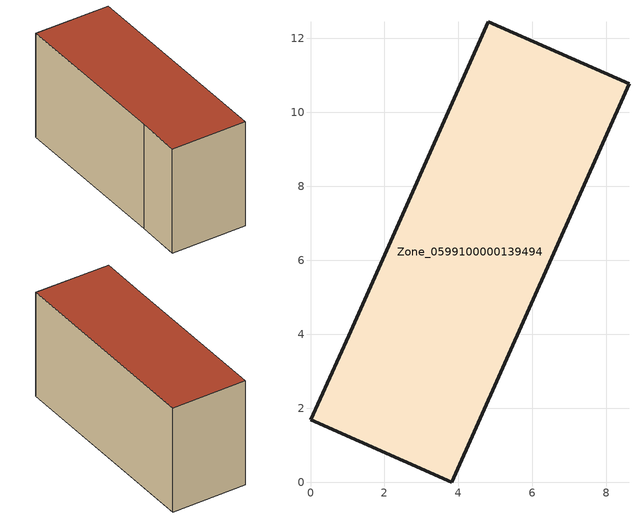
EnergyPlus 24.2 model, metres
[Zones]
Zone_0599100000139494
 floor ground (C_G): 0,1.69 1.03,3.96 4.8,12.45 8.61,10.78 3.81,0 z0
 wall outside (C_F): 1.03,3.96 0,1.69 3.81,0 8.61,10.78 4.8,12.45 1.03,3.96 z0:5.98
 roof outside (C_R): 3.81,0 8.61,10.78 4.8,12.45 1.03,3.96 0,1.69 z5.98
[BUILDING]
Pand.0599100000139494: North Axis=0; Terrain=City; Loads Convergence Tolerance Value=0.04; Temperature Convergence Tolerance Value=0.4; Solar Distribution=FullExterior; Maximum Number of Warmup Days=25; Minimum Number of Warmup Days=1
[Site:Location]
Rotterdam.The.Hague.AP_ZH_NLD Design_Conditions: Latitude=51.96; Longitude=4.45; Time Zone=1; Elevation=-4.5
[SITE:GROUNDTEMPERATURE:BUILDINGSURFACE]
18, 18, 18, 18, 18, 18, 18, 18, 18, 18, 18, 18
[MATERIAL] Thermal Absorptance=0.9; Solar Absorptance=0.7; Visible Absorptance=0.7
Name | Roughness | Thickness | Conductivity | Density | Specific Heat
G.TI.1946-1964 | MediumSmooth | 0.15 | 1 | 540 | 1210
F.TI.1946-1964 | Rough | 0.3 | 0.857143 | 1920 | 840
R.TI.1946-1964 | MediumRough | 0.2 | 0.277778 | 1500 | 1000
[CONSTRUCTION]
C_G: G.TI.1946-1964
C_F: F.TI.1946-1964
C_R: R.TI.1946-1964
[ZONE]
Zone_0599100000139494: Type=1; Multiplier=1; Ceiling Height=Autocalculate; Volume=Autocalculate; Floor Area=autocalculate; Part of Total Floor Area=Yes
[ZONEINFILTRATION:DESIGNFLOWRATE]
Infil_Zone_0599100000139494: Zone or ZoneList or Space or SpaceList=Zone_0599100000139494; Schedule=AlwaysOn; Design Flow Rate Calculation Method=Flow/Area; Flow Rate per Floor Area=0.003; Constant Term Coefficient=1; Temperature Term Coefficient=0; Velocity Term Coefficient=0; Velocity Squared Term Coefficient=0
[HVACTEMPLATE:ZONE:IDEALLOADSAIRSYSTEM]
Zone_0599100000139494: Maximum Heating Supply Air Temperature=50; Minimum Cooling Supply Air Temperature=13; Maximum Heating Supply Air Humidity Ratio=0.0156; Minimum Cooling Supply Air Humidity Ratio=0.0077; Heating Limit=NoLimit; Cooling Limit=NoLimit; Dehumidification Control Type=ConstantSensibleHeatRatio; Cooling Sensible Heat Ratio=0.7; Dehumidification Setpoint=60; Humidification Control Type=None; Humidification Setpoint=30; Outdoor Air Method=None; Outdoor Air Flow Rate per Person=0.00944; Outdoor Air Flow Rate per Zone Floor Area=0; Outdoor Air Flow Rate per Zone=0; Demand Controlled Ventilation Type=None; Outdoor Air Economizer Type=NoEconomizer; Heat Recovery Type=None; Sensible Heat Recovery Effectiveness=0.7; Latent Heat Recovery Effectiveness=0.65
[ZONECONTROL:THERMOSTAT]
ThermostatControl_Zone_0599100000139494: Zone or ZoneList=Zone_0599100000139494; Control Type Schedule=DualSetpointControlType; Control 1=Thermostat_Zone_0599100000139494; Temperature Difference Between Cutout And Setpoint=0
[THERMOSTATSETPOINT:DUALSETPOINT]
Thermostat_Zone_0599100000139494: Heating Setpoint Temperature Schedule=HeatingSetpoint_Zone_0599100000139494; Cooling Setpoint Temperature Schedule=CoolingSetpoint_Zone_0599100000139494
[SCHEDULE:COMPACT]
HeatingSetpoint_Zone_0599100000139494: Through: 12/31, For: AllDays, Until: 24:00, 21
CoolingSetpoint_Zone_0599100000139494: Through: 12/31, For: AllDays, Until: 24:00, 24
DualSetpointControlType: Through: 12/31, For: AllDays, Until: 24:00, 4
AlwaysOn: Through: 12/31, For: AllDays, Until: 24:00, 1
